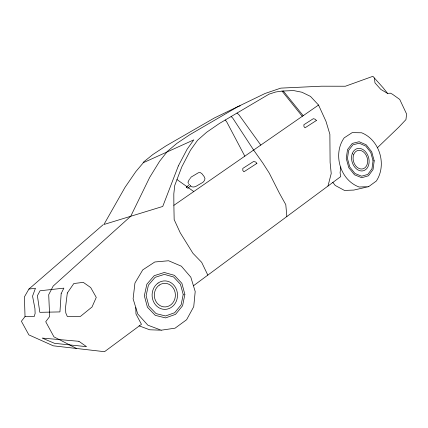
<?xml version="1.0" encoding="UTF-8"?>
<svg xmlns="http://www.w3.org/2000/svg" width="428" height="428" viewBox="0 0 428 428"><rect width="100%" height="100%" fill="white"/><g stroke="black" fill="none" stroke-linecap="round" stroke-linejoin="round"><path stroke-width="0.64" d="M340.811 166.941L340.083 172.751L340.742 176.587L193.477 285.749M327.971 186.052L331.224 173.522L330.1 162.373L329.87 134.253L325.981 121.327L318.544 105.047L310.503 96.412L301.922 92.234L293.56 90.559L282.025 91.073L275.744 91.993L269.03 94.155L219.452 123.441L206.596 132.289L197.527 140.304L190.481 150.228L181.868 166.749L174.747 185.431L173.816 193.852L173.87 205.349L174.164 219.612L180.225 232.779L192.942 253.301L201.684 262.353L207.821 275.118M103.116 224.748L28.901 289.071L24.417 296.888L25.027 316.565L21.4 321.268L28.858 334.878L53.302 345.824L104.528 351.688L141.449 324.322L135.965 313.954L135.778 307.555M189.593 178.84L187.988 182.2L188.464 183.591M190.321 178.444L191.118 177.085L198.469 172.714L200.245 172.554L201.936 173.72L204.14 176.571L204.991 178.637L204.488 180.493L203.011 182.275L195.612 186.56L193.745 187.004L191.862 186.843L190.283 185.757M377.325 147.804L398.789 127.186L405.958 119.589L406.6 114.019L399.725 99.424L392.385 94.181L390.373 93.16L387.602 93.438L380.776 89.377L374.976 82.866L374.43 78.046M190.695 185.677L187.903 188.347L186.555 187.127M186.223 187.437L189.572 184.281M143.134 162.373L152.898 154.492L165.93 145.932L214.433 117.941L265.141 93.448L280.8 88.125L321.524 86.194L345.407 86.231L372.884 76.312L383.188 87.863L387.602 93.438M368.631 186.661L376.335 181.028C387.035 164.866 379.743 140.079 361.649 132.782L352.18 132.627L344.176 137.869C332.54 154.112 340.207 180.188 359.135 187.004L368.631 186.661L353.822 190.069L344.449 190.433L335.199 185.431L332.791 182.285M173.87 205.349L318.544 105.047M240.22 105.818L238.316 106.406L189.818 134.697L176.834 143.401L167.412 151.357L159.628 161.244L149.65 177.449L130.717 216.279L53.179 286.075L48.712 294.683L49.659 316.511L45.726 321.733L53.944 336.847L76.542 348.483M161.206 330.197L175.057 328.18L186.613 319.732L193.74 306.662L195.2 291.532L190.808 277.162L181.37 266.2L168.579 260.748L154.808 261.984L142.754 269.886L134.943 283.042L133.108 298.83L137.73 313.938L147.831 325.157L161.206 330.197L149.645 329.774L139.084 325.826M28.901 289.071L35.449 288.263L32.549 296.149L34.925 308.524L35.128 313.44L34.213 316.549L25.027 316.565M176.983 179.557L187.277 186.908M188.357 187.683L193.772 191.551M237.042 113.099L238.867 114.677L260.791 145.087M231.152 116.539L232.757 118.112L253.633 150.051L262.926 163.196L269.255 173.099L279.43 193.247L285.792 204.675L286.856 216.531M225.187 120.027L226.567 121.589L244.816 156.161M283.304 91.02L303.19 115.694M282.025 91.073L302.27 116.33M61.167 293.549L59.941 311.916L39.815 312.317L37.402 295.711L40.05 290.773L63.868 288.146L61.167 293.549M67.314 292.993L65.543 307.4L65.794 312.964L67.303 316.474L80.405 316.442L92.02 307.004L96.268 297.401L90.683 287.546L83.278 282.362L73.83 283.529L67.314 292.993M374.2 160.848L373.029 169.606L368.476 175.79L361.692 177.711L354.464 174.774L348.788 167.701L346.241 158.414L347.541 149.506L352.281 143.407L359.129 141.727L366.224 144.819L371.718 151.812L374.2 160.848M373.05 160.751L371.975 168.771L367.796 174.431L361.58 176.181L354.973 173.484L349.783 167.011L347.456 158.521L348.638 150.367L352.972 144.782L359.236 143.236L365.737 146.066L370.771 152.464L373.05 160.751M183.216 294.48L181.119 304.848L174.678 312.724L165.513 315.971L156.065 313.612L148.923 306.186L146.109 295.716L148.409 285.123L155.123 277.333L164.357 274.391L173.608 276.98L180.477 284.32L183.216 294.48M184.875 294.427L182.596 305.742L175.571 314.345L165.572 317.908L155.236 315.34L147.419 307.224L144.343 295.775L146.863 284.192L154.214 275.685L164.304 272.492L174.399 275.327L181.889 283.341L184.875 294.427M178.342 165.925L162.742 206.457L103.913 224.502L125.029 187.341L135.815 171.623L143.375 162.683L193.814 139.865L187.095 149.27L178.342 165.925M256.896 163.394L243.906 171.81L242.804 170.472L242.799 168.423L253.638 161.447L255.805 162.073L256.896 163.394M316.378 120.509L305.014 127.817L303.96 126.581L303.869 124.735L313.355 118.674L315.334 119.289L316.378 120.509M78.913 341.298L42.174 338.083L54.543 343.331L86.515 346.659L78.913 341.298M352.314 153.443A11.508 8.539 74 0 0 361.211 170.959A11.508 8.539 74 0 0 367.481 154.61A11.508 8.539 74 0 0 352.314 153.443M353.71 154.492A9.539 7.078 74 0 0 361.072 169.023A9.539 7.078 74 0 0 366.288 155.476A9.539 7.078 74 0 0 353.71 154.492M158.034 283.074A14.247 12.712 89.6 0 0 158.879 307.727A14.247 12.712 89.6 0 0 177.508 294.614A14.247 12.712 89.6 0 0 158.034 283.074M159.243 285.112A11.813 10.54 89.6 0 0 159.922 305.555A11.813 10.54 89.6 0 0 175.378 294.699A11.813 10.54 89.6 0 0 159.243 285.112"/></g></svg>
